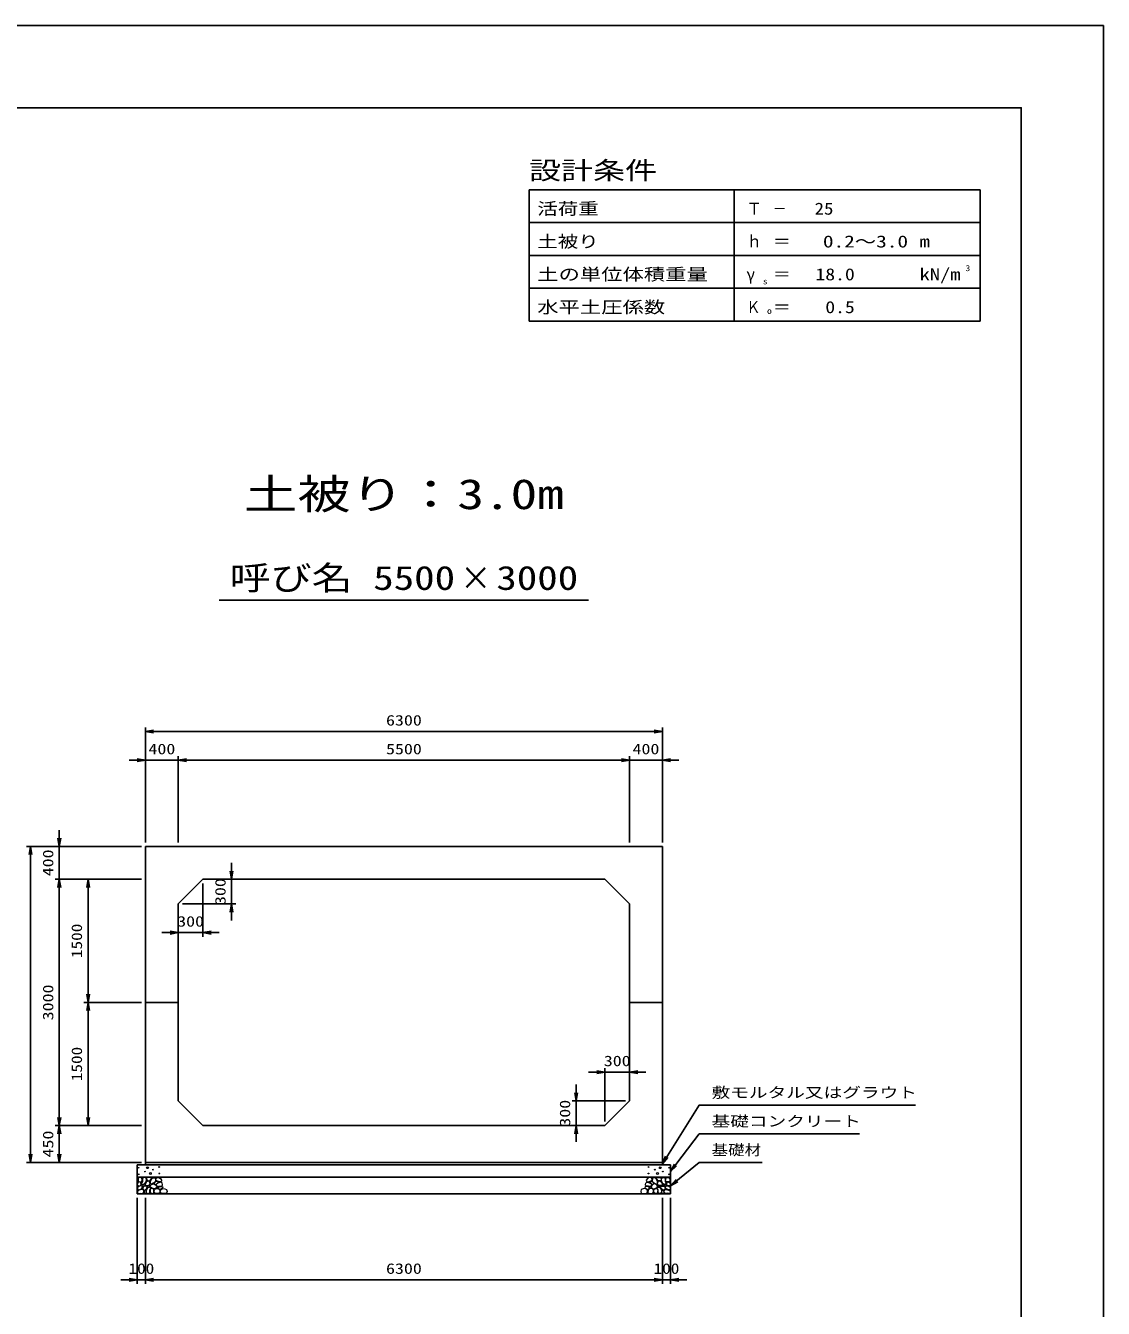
# Model space of a CAD drawing. Units: millimetres at full size. Extents: x 0 to 42050, y 0 to 29700.
# Drawn here: x 28914 to 42050, y 14073 to 29700 of the extents above; entities that cross this region are included whole.
import ezdxf
from ezdxf.enums import TextEntityAlignment as Align

# ---------------------------------------------------------------- set-up
doc = ezdxf.new("R2010")
doc.units = ezdxf.units.MM
for name, color, linetype, lineweight in [('D-DCR-HCHn', 4, 'Continuous', 9), ('D-STR-DIM', 7, 'Continuous', 25), ('D-STR-STRn', 1, 'Continuous', 25), ('D-STR-TXT', 7, 'Continuous', 25), ('D-TTL', 2, 'Continuous', 25), ('D-TTL-FRAM', 2, 'Continuous', 25), ('D-TTL-LINE', 7, 'Continuous', 25), ('D-TTL-TXT', 7, 'Continuous', 25)]:
    doc.layers.add(name, color=color, linetype=linetype, lineweight=lineweight)
doc.styles.add('ＭＳ ゴシック', font='')
doc.styles.get('ＭＳ ゴシック').set_extended_font_data('MS Gothic')

# ---------------------------------------------------------------- blocks, each defined once
blk = doc.blocks.new('open_arrow')
at = {"color": 0, "linetype": 'Continuous', "lineweight": -2}
blk.add_lwpolyline([(7.5, 1.25), (0, 0), (7.5, -1.25)], dxfattribs=at)

msp = doc.modelspace()

# ---------------------------------------------------------------- linework, layer by layer
at = {"layer": 'D-DCR-HCHn'}
for points in [[(30326.198, 15661.594), (30305.395, 15666.217), (30286.904, 15656.971), (30284.592, 15636.168), (30289.215, 15619.988), (30312.33, 15613.053), (30328.51, 15613.053), (30335.444, 15624.611), (30335.444, 15650.037)], [(30344.69, 15663.906), (30337.756, 15643.102), (30340.067, 15619.988), (30323.887, 15594.562), (30344.69, 15583.005), (30367.805, 15594.562), (30381.673, 15613.053), (30386.296, 15643.102), (30381.673, 15659.283), (30367.805, 15666.217)], [(30448.447, 15586.214), (30435.689, 15590.569), (30434.425, 15618.678), (30447.512, 15647.359), (30464.448, 15663.536), (30496.403, 15657.032), (30499.133, 15621.913), (30488.816, 15609.876), (30460.739, 15594.301)], [(30507.012, 15629.601), (30500.964, 15635.086), (30499.897, 15640.792), (30503.414, 15653.305), (30513.71, 15667.61), (30536.004, 15666.105), (30557.571, 15655.811), (30572.195, 15635.597), (30570.021, 15622.456), (30563.02, 15615.716), (30551.769, 15613.215), (30535.511, 15617.483), (30514.289, 15624.481)], [(36542.988, 15629.601), (36549.036, 15635.086), (36550.103, 15640.792), (36546.586, 15653.305), (36536.29, 15667.61), (36513.996, 15666.105), (36492.429, 15655.811), (36477.805, 15635.597), (36479.979, 15622.456), (36486.98, 15615.716), (36498.231, 15613.215), (36514.489, 15617.483), (36535.711, 15624.481)], [(36601.553, 15586.214), (36614.311, 15590.569), (36615.575, 15618.678), (36602.488, 15647.359), (36585.552, 15663.536), (36553.597, 15657.032), (36550.867, 15621.913), (36561.184, 15609.876), (36589.261, 15594.301)], [(36705.31, 15663.906), (36712.244, 15643.102), (36709.933, 15619.988), (36726.113, 15594.562), (36705.31, 15583.005), (36682.195, 15594.562), (36668.327, 15613.053), (36663.704, 15643.102), (36668.327, 15659.283), (36682.195, 15666.217)], [(36723.802, 15661.594), (36744.605, 15666.217), (36763.096, 15656.971), (36765.408, 15636.168), (36760.785, 15619.988), (36737.67, 15613.053), (36721.49, 15613.053), (36714.556, 15624.611), (36714.556, 15650.037)], [(30282.281, 15603.808), (30275.346, 15583.005), (30284.592, 15569.136), (30307.707, 15566.824), (30323.488, 15573.599), (30316.952, 15589.939), (30321.575, 15599.185), (30312.33, 15608.431), (30298.461, 15613.053)], [(30326.155, 15527.009), (30343.277, 15552.692), (30341.137, 15559.112), (30317.594, 15565.533), (30296.192, 15563.393), (30281.21, 15550.551), (30279.07, 15535.57), (30281.21, 15520.588), (30298.332, 15516.308)], [(30334.716, 15473.503), (30349.698, 15479.924), (30353.978, 15501.326), (30345.417, 15516.308), (30330.435, 15520.588), (30311.173, 15518.448), (30289.771, 15509.887), (30279.07, 15497.045), (30279.07, 15482.064), (30285.49, 15473.503), (30311.173, 15475.643)], [(30349.313, 15583.005), (30337.756, 15573.759), (30342.379, 15566.824), (30358.559, 15566.824), (30365.493, 15569.136), (30370.116, 15578.382), (30363.182, 15585.316)], [(30386.082, 15527.009), (30396.783, 15552.692), (30388.222, 15563.393), (30362.539, 15563.393), (30351.838, 15559.112), (30341.137, 15544.131), (30341.137, 15531.289), (30351.838, 15514.167), (30364.679, 15512.027)], [(30381.801, 15479.924), (30381.801, 15505.606), (30371.1, 15512.027), (30360.399, 15505.606), (30358.259, 15490.625), (30360.399, 15477.783), (30375.381, 15473.503)], [(30383.985, 15608.431), (30372.427, 15580.693), (30381.673, 15569.136), (30409.411, 15569.136), (30420.968, 15573.759), (30432.525, 15589.939), (30432.525, 15603.808), (30420.968, 15622.299), (30407.099, 15624.611)], [(30422.466, 15475.643), (30428.886, 15494.905), (30426.746, 15516.308), (30441.728, 15539.85), (30422.466, 15550.551), (30401.063, 15539.85), (30388.222, 15522.728), (30383.941, 15494.905), (30388.222, 15479.924), (30401.063, 15473.503)], [(30418.185, 15550.551), (30428.886, 15559.112), (30424.606, 15565.533), (30409.624, 15565.533), (30403.204, 15563.393), (30398.923, 15554.832), (30405.344, 15548.411)], [(30439.588, 15477.783), (30458.85, 15473.503), (30475.972, 15482.064), (30478.112, 15501.326), (30475.968, 15524.878), (30452.429, 15532.327), (30437.447, 15528.603), (30431.027, 15512.027), (30431.027, 15488.484)], [(30488.203, 15529.532), (30452.829, 15536.129), (30437.782, 15548.266), (30433.03, 15567.263), (30447.713, 15581.629), (30476.323, 15589.69), (30497.97, 15576.761), (30511.961, 15559.347), (30508.002, 15541.67)], [(30479.798, 15595.711), (30481.454, 15589.566), (30487.011, 15585.193), (30499.19, 15583.302), (30510.305, 15589.802), (30520.592, 15599.138), (30529.858, 15607.333), (30529.635, 15613.462), (30523.736, 15618.875), (30509.203, 15620.356), (30496.47, 15614.383), (30487.011, 15605.165), (30482.281, 15600.556)], [(30487.352, 15523.637), (30502.306, 15532.556), (30528.44, 15532.292), (30549.93, 15513.525), (30553.643, 15484.899), (30539.853, 15474.245), (30503.098, 15471.871), (30486.731, 15481.633), (30482.172, 15504.06)], [(30568.372, 15561.832), (30573.688, 15566.874), (30580.476, 15575.68), (30582.145, 15583.275), (30578.144, 15597.685), (30564.088, 15608.67), (30543.907, 15607.89), (30516.698, 15593.001), (30507.086, 15580.757), (30510.152, 15566.784), (30519.778, 15560.04), (30528.599, 15559.145), (30542.363, 15559.524), (30555.808, 15561.002)], [(30524.971, 15535.265), (30529.183, 15538.446), (30532.686, 15543.505), (30532.81, 15550.431), (30528.414, 15556.067), (30520.769, 15557.977), (30514.356, 15556.179), (30512.704, 15550.442), (30511.896, 15544.835), (30512.881, 15537.456), (30518.975, 15534.127)], [(30552.597, 15520.331), (30542.895, 15525.079), (30535.89, 15533.822), (30535.719, 15545.084), (30539.942, 15555.627), (30555.189, 15557.625), (30570.054, 15558.018), (30584.481, 15552.512), (30586.849, 15543.273), (30574.54, 15532.195), (30559.555, 15523.15)], [(30584.972, 15472.493), (30569.837, 15474.274), (30559.866, 15479.787), (30555.835, 15492.722), (30555.945, 15504.963), (30565.172, 15521.678), (30583.242, 15532.822), (30610.731, 15528.403), (30632.453, 15520.334), (30637.643, 15496.125), (30633.03, 15478.257), (30611.884, 15472.877)], [(36465.028, 15472.493), (36480.163, 15474.274), (36490.134, 15479.787), (36494.165, 15492.722), (36494.055, 15504.963), (36484.828, 15521.678), (36466.758, 15532.822), (36439.269, 15528.403), (36417.547, 15520.334), (36412.357, 15496.125), (36416.97, 15478.257), (36438.116, 15472.877)], [(36497.403, 15520.331), (36507.105, 15525.079), (36514.11, 15533.822), (36514.281, 15545.084), (36510.058, 15555.627), (36494.811, 15557.625), (36479.946, 15558.018), (36465.519, 15552.512), (36463.151, 15543.273), (36475.46, 15532.195), (36490.445, 15523.15)], [(36481.628, 15561.832), (36476.312, 15566.874), (36469.524, 15575.68), (36467.855, 15583.275), (36471.856, 15597.685), (36485.912, 15608.67), (36506.093, 15607.89), (36533.302, 15593.001), (36542.914, 15580.757), (36539.848, 15566.784), (36530.222, 15560.04), (36521.401, 15559.145), (36507.637, 15559.524), (36494.192, 15561.002)], [(36562.648, 15523.637), (36547.694, 15532.556), (36521.56, 15532.292), (36500.07, 15513.525), (36496.357, 15484.899), (36510.147, 15474.245), (36546.902, 15471.871), (36563.269, 15481.633), (36567.828, 15504.06)], [(36525.029, 15535.265), (36520.817, 15538.446), (36517.314, 15543.505), (36517.19, 15550.431), (36521.586, 15556.067), (36529.231, 15557.977), (36535.644, 15556.179), (36537.296, 15550.442), (36538.104, 15544.835), (36537.119, 15537.456), (36531.025, 15534.127)], [(36570.202, 15595.711), (36568.546, 15589.566), (36562.989, 15585.193), (36550.81, 15583.302), (36539.695, 15589.802), (36529.408, 15599.138), (36520.142, 15607.333), (36520.365, 15613.462), (36526.264, 15618.875), (36540.797, 15620.356), (36553.53, 15614.383), (36562.989, 15605.165), (36567.719, 15600.556)], [(36561.797, 15529.532), (36597.171, 15536.129), (36612.218, 15548.266), (36616.97, 15567.263), (36602.287, 15581.629), (36573.677, 15589.69), (36552.03, 15576.761), (36538.039, 15559.347), (36541.998, 15541.67)], [(36610.412, 15477.783), (36591.15, 15473.503), (36574.028, 15482.064), (36571.888, 15501.326), (36574.032, 15524.878), (36597.571, 15532.327), (36612.553, 15528.603), (36618.973, 15512.027), (36618.973, 15488.484)], [(36627.534, 15475.643), (36621.114, 15494.905), (36623.254, 15516.308), (36608.272, 15539.85), (36627.534, 15550.551), (36648.937, 15539.85), (36661.778, 15522.728), (36666.059, 15494.905), (36661.778, 15479.924), (36648.937, 15473.503)], [(36666.015, 15608.431), (36677.573, 15580.693), (36668.327, 15569.136), (36640.589, 15569.136), (36629.032, 15573.759), (36617.475, 15589.939), (36617.475, 15603.808), (36629.032, 15622.299), (36642.901, 15624.611)], [(36631.815, 15550.551), (36621.114, 15559.112), (36625.394, 15565.533), (36640.376, 15565.533), (36646.796, 15563.393), (36651.077, 15554.832), (36644.656, 15548.411)], [(36663.918, 15527.009), (36653.217, 15552.692), (36661.778, 15563.393), (36687.461, 15563.393), (36698.162, 15559.112), (36708.863, 15544.131), (36708.863, 15531.289), (36698.162, 15514.167), (36685.321, 15512.027)], [(36668.199, 15479.924), (36668.199, 15505.606), (36678.9, 15512.027), (36689.601, 15505.606), (36691.741, 15490.625), (36689.601, 15477.783), (36674.619, 15473.503)], [(36700.687, 15583.005), (36712.244, 15573.759), (36707.621, 15566.824), (36691.441, 15566.824), (36684.507, 15569.136), (36679.884, 15578.382), (36686.818, 15585.316)], [(36715.284, 15473.503), (36700.302, 15479.924), (36696.022, 15501.326), (36704.583, 15516.308), (36719.565, 15520.588), (36738.827, 15518.448), (36760.229, 15509.887), (36770.93, 15497.045), (36770.93, 15482.064), (36764.51, 15473.503), (36738.827, 15475.643)], [(36723.845, 15527.009), (36706.723, 15552.692), (36708.863, 15559.112), (36732.406, 15565.533), (36753.808, 15563.393), (36768.79, 15550.551), (36770.93, 15535.57), (36768.79, 15520.588), (36751.668, 15516.308)], [(36767.719, 15603.808), (36774.654, 15583.005), (36765.408, 15569.136), (36742.293, 15566.824), (36726.512, 15573.599), (36733.048, 15589.939), (36728.425, 15599.185), (36737.67, 15608.431), (36751.539, 15613.053)]]:
    msp.add_lwpolyline(points, close=True, dxfattribs=at)
for points in [[(30418.432, 15668.547), (30401.093, 15666.446), (30389.258, 15658.701), (30389.626, 15639.819), (30395.514, 15626.087), (30410.025, 15626.185), (30430.107, 15629.153), (30439.799, 15643.689), (30449.082, 15653.492), (30451.884, 15664.345), (30439.099, 15668.547), (30418.082, 15668.547)], [(36631.568, 15668.547), (36648.907, 15666.446), (36660.742, 15658.701), (36660.374, 15639.819), (36654.486, 15626.087), (36639.975, 15626.185), (36619.893, 15629.153), (36610.201, 15643.689), (36600.918, 15653.492), (36598.116, 15664.345), (36610.901, 15668.547), (36631.918, 15668.547)]]:
    msp.add_lwpolyline(points, dxfattribs=at)
for centre, radius in [((30291.091, 15786.145), 4.5), ((30400.004, 15786.145), 11.25), ((30542.197, 15795.221), 4.5), ((36507.803, 15795.221), 4.5), ((36649.996, 15786.145), 11.25), ((36758.909, 15786.145), 4.5), ((30292.803, 15705.879), 4.5), ((30368.437, 15738.641), 4.5), ((30434.996, 15714.955), 11.25), ((30466.563, 15762.459), 4.5), ((30543.909, 15714.955), 4.5), ((36506.091, 15714.955), 4.5), ((36583.437, 15762.459), 4.5), ((36615.004, 15714.955), 11.25), ((36681.563, 15738.641), 4.5), ((36757.197, 15705.879), 4.5)]:
    msp.add_circle(centre, radius, dxfattribs=at)
at = {"layer": 'D-STR-DIM'}
for p, q in [((30375, 19750), (30375, 21150)), ((30375, 21100), (36675, 21100)), ((36675, 19750), (36675, 21150)), ((30375, 19750), (30375, 20800)), ((30775, 19750), (30775, 20800)), ((30775, 19750), (30775, 20800)), ((36275, 19750), (36275, 20800)), ((36275, 19750), (36275, 20800)), ((36675, 19750), (36675, 20800)), ((30175, 20750), (30975, 20750)), ((30775, 20750), (36275, 20750)), ((36075, 20750), (36875, 20750)), ((29325, 19100), (29325, 19900)), ((30325, 19700), (28925, 19700)), ((28975, 15850), (28975, 19700)), ((30325, 19700), (29275, 19700)), ((31425, 18800), (31425, 19500)), ((30325, 19300), (29275, 19300)), ((30325, 19300), (29275, 19300)), ((29325, 16300), (29325, 19300)), ((30325, 19300), (29625, 19300)), ((29675, 17800), (29675, 19300)), ((31075, 19250), (31075, 18600)), ((31125, 19300), (31475, 19300)), ((30775, 18950), (30775, 18600)), ((30825, 19000), (31475, 19000)), ((31275, 18650), (30575, 18650)), ((30325, 17800), (29625, 17800)), ((30325, 17800), (29625, 17800)), ((29675, 16300), (29675, 17800)), ((35775, 16950), (36475, 16950)), ((35975, 16350), (35975, 17000)), ((36275, 16650), (36275, 17000)), ((35625, 16800), (35625, 16100)), ((36225, 16600), (35575, 16600)), ((30325, 16300), (29275, 16300)), ((30325, 16300), (29275, 16300)), ((29325, 15850), (29325, 16300)), ((30325, 16300), (29625, 16300)), ((35925, 16300), (35575, 16300)), ((30325, 15850), (28925, 15850)), ((30325, 15850), (29275, 15850)), ((30275, 15420), (30275, 14370)), ((30375, 15420), (30375, 14370)), ((30375, 15420), (30375, 14370)), ((36675, 15420), (36675, 14370)), ((36675, 15420), (36675, 14370)), ((36775, 15420), (36775, 14370)), ((30075, 14420), (30575, 14420)), ((30375, 14420), (36675, 14420)), ((36475, 14420), (36975, 14420))]:
    msp.add_line(p, q, dxfattribs=at)
at = {"layer": 'D-STR-STRn'}
for p, q in [((30375, 19700), (36675, 19700)), ((30375, 15850), (30375, 19700)), ((36675, 19700), (36675, 15850)), ((30775, 19000), (31075, 19300)), ((31075, 19300), (35975, 19300)), ((35975, 19300), (36275, 19000)), ((30775, 16600), (30775, 19000)), ((36275, 19000), (36275, 16600)), ((30775, 17800), (30375, 17800)), ((36275, 17800), (36675, 17800)), ((31075, 16300), (30775, 16600)), ((36275, 16600), (35975, 16300)), ((35975, 16300), (31075, 16300)), ((36775, 15820), (30275, 15820)), ((30275, 15470), (30275, 15820)), ((36675, 15850), (30375, 15850)), ((30375, 15850), (30375, 15820)), ((36675, 15850), (36675, 15820)), ((36775, 15820), (36775, 15470)), ((36775, 15670), (30275, 15670)), ((36775, 15470), (30275, 15470))]:
    msp.add_line(p, q, dxfattribs=at)
at = {"layer": 'D-STR-TXT'}
for points in [[(36675, 15835), (37125, 16550), (37225, 16550), (39758.756, 16550)], [(36775, 15740), (37125, 16200), (37225, 16200), (39076.523, 16200)], [(36775, 15565), (37125, 15850), (37225, 15850), (37889.721, 15850)]]:
    msp.add_lwpolyline(points, dxfattribs=at)
at = {"layer": 'D-TTL'}
for points in [[(0, 0), (42050, 0), (42050, 29700), (0, 29700)], [(1000, 1000), (41050, 1000), (41050, 28700), (1000, 28700)]]:
    msp.add_lwpolyline(points, close=True, dxfattribs=at)
at = {"layer": 'D-TTL-FRAM'}
for p, q in [((40550, 27700), (35050, 27700)), ((35050, 27700), (35050, 26100)), ((40550, 27700), (40550, 26100)), ((40550, 26100), (35050, 26100))]:
    msp.add_line(p, q, dxfattribs=at)
at = {"layer": 'D-TTL-LINE'}
for p, q in [((37550, 27700), (37550, 26100)), ((40550, 27300), (35050, 27300)), ((40550, 26900), (35050, 26900)), ((40550, 26500), (35050, 26500))]:
    msp.add_line(p, q, dxfattribs=at)
at = {"layer": 'D-TTL-TXT'}
msp.add_line((31275, 22700), (35775, 22700), dxfattribs=at)

# ---------------------------------------------------------------- block references
at = {"layer": 'D-STR-DIM', "xscale": 13.3, "yscale": 13.3}
for p in [(30375, 21100), (30775, 20750), (30775, 20750), (36675, 20750), (31075, 18650), (36275, 16950), (30375, 14420), (30375, 14420), (36775, 14420)]:
    msp.add_blockref('open_arrow', p, dxfattribs=at)
for p, rotation in [((36675, 21100), 180), ((30375, 20750), 180), ((36275, 20750), 180), ((36275, 20750), 180), ((28975, 19700), 270), ((29325, 19700), 90), ((31425, 19300), 90), ((29325, 19300), 270), ((29325, 19300), 270), ((29675, 19300), 270), ((31425, 19000), 270), ((30775, 18650), 180), ((29675, 17800), 90), ((29675, 17800), 270), ((35975, 16950), 180), ((35625, 16600), 90), ((29325, 16300), 90), ((29325, 16300), 270), ((29675, 16300), 90), ((35625, 16300), 270), ((28975, 15850), 90), ((29325, 15850), 90), ((30275, 14420), 180), ((36675, 14420), 180), ((36675, 14420), 180)]:
    msp.add_blockref('open_arrow', p, dxfattribs=dict(at, rotation=rotation))
at = {"layer": 'D-STR-TXT', "xscale": 13.3, "yscale": 13.3}
for p, rotation in [((36675, 15835), 57.8), ((36775, 15740), 52.7), ((36775, 15565), 39.2)]:
    msp.add_blockref('open_arrow', p, dxfattribs=dict(at, rotation=rotation))

# ---------------------------------------------------------------- texts
at = {"layer": 'D-STR-DIM', "style": 'ＭＳ ゴシック'}
for s, width, p in [('6300', 1.25, (33525, 21237.5)), ('400', 1.25, (30575, 20887.5)), ('5500', 1.25, (33525, 20887.5)), ('400', 1.25, (36475, 20887.5)), ('300', 1.25, (30925, 18787.5)), ('300', 1.25, (36125, 17087.5)), ('100', 1.2, (30325, 14557.5)), ('6300', 1.25, (33525, 14557.5)), ('100', 1.2, (36725, 14557.5))]:
    msp.add_text(s, height=128.3, dxfattribs=dict(at, width=width)).set_placement(p, align=Align.MIDDLE_CENTER)
for s, width, p in [('400', 1.25, (29187.5, 19500)), ('300', 1.25, (31287.5, 19150)), ('1500', 1.2, (29537.5, 18550)), ('3000', 1.25, (29187.5, 17800)), ('1500', 1.2, (29537.5, 17050)), ('300', 1.25, (35487.5, 16450)), ('450', 1.25, (29187.5, 16075))]:
    msp.add_text(s, height=128.3, rotation=90, dxfattribs=dict(at, width=width)).set_placement(p, align=Align.MIDDLE_CENTER)
at = {"layer": 'D-STR-TXT', "style": 'ＭＳ ゴシック'}
for s, width, p in [('敷モルタル又はグラウト', 1.3, (37275, 16600)), ('基礎コンクリート', 1.3, (37275, 16250)), ('基礎材', 1.15, (37275, 15900))]:
    msp.add_text(s, height=128.3, dxfattribs=dict(at, width=width)).set_placement(p, align=Align.BOTTOM_LEFT)
at = {"layer": 'D-TTL-TXT', "style": 'ＭＳ ゴシック'}
for s, height, width, p in [('設計条件', 219.9, 1.3, (35050, 27760)), ('活荷重', 146.6, 1.25, (35150, 27353.333)), ('Ｔ', 146.6, 0.95, (37700, 27353.333)), ('－', 146.6, 0.85, (38020, 27353.333)), ('土被り', 146.6, 1.25, (35150, 26953.333)), ('ｈ', 146.6, 0.95, (37700, 26953.333)), ('＝', 146.6, 1.1, (38020, 26953.333)), ('m', 146.6, 1.25, (39810, 26953.333)), ('土の単位体積重量', 146.6, 1.3, (35150, 26553.333)), ('kN/m', 146.6, 1.25, (39810, 26553.333)), ('3', 73.31, 1.15, (40370, 26686.667)), ('γ', 146.6, 0.95, (37700, 26553.333)), ('s', 73.31, 1.15, (37900, 26526.667)), ('＝', 146.6, 1.1, (38020, 26553.333)), ('水平土圧係数', 146.6, 1.3, (35150, 26153.333)), ('Ｋ', 146.6, 0.85, (37700, 26153.333)), ('＝', 146.6, 1.1, (38020, 26153.333)), ('o', 73.31, 1.2, (37950, 26166.667))]:
    msp.add_text(s, height=height, dxfattribs=dict(at, width=width)).set_placement(p, align=Align.BOTTOM_LEFT)
for s, width, p in [('25', 1.15, (38760.102, 27353.333)), ('0.2～3.0', 1.3, (39669.746, 26953.333)), ('18.0', 1.2, (39020, 26553.333)), ('0.5', 1.2, (39020, 26153.333))]:
    msp.add_text(s, height=146.6, dxfattribs=dict(at, width=width)).set_placement(p, align=Align.BOTTOM_RIGHT)
for s, height, width, p in [('土被り：3.0m', 366.6, 1.3, (33525, 23700)), ('呼び名', 293.3, 1.25, (32150, 22737.5)), ('5500', 293.3, 1.25, (33650, 22737.5)), ('×', 293.3, 0.95, (34400, 22737.5)), ('3000', 293.3, 1.25, (35150, 22737.5))]:
    msp.add_text(s, height=height, dxfattribs=dict(at, width=width)).set_placement(p, align=Align.BOTTOM_CENTER)

doc.saveas('drawing.dxf')
